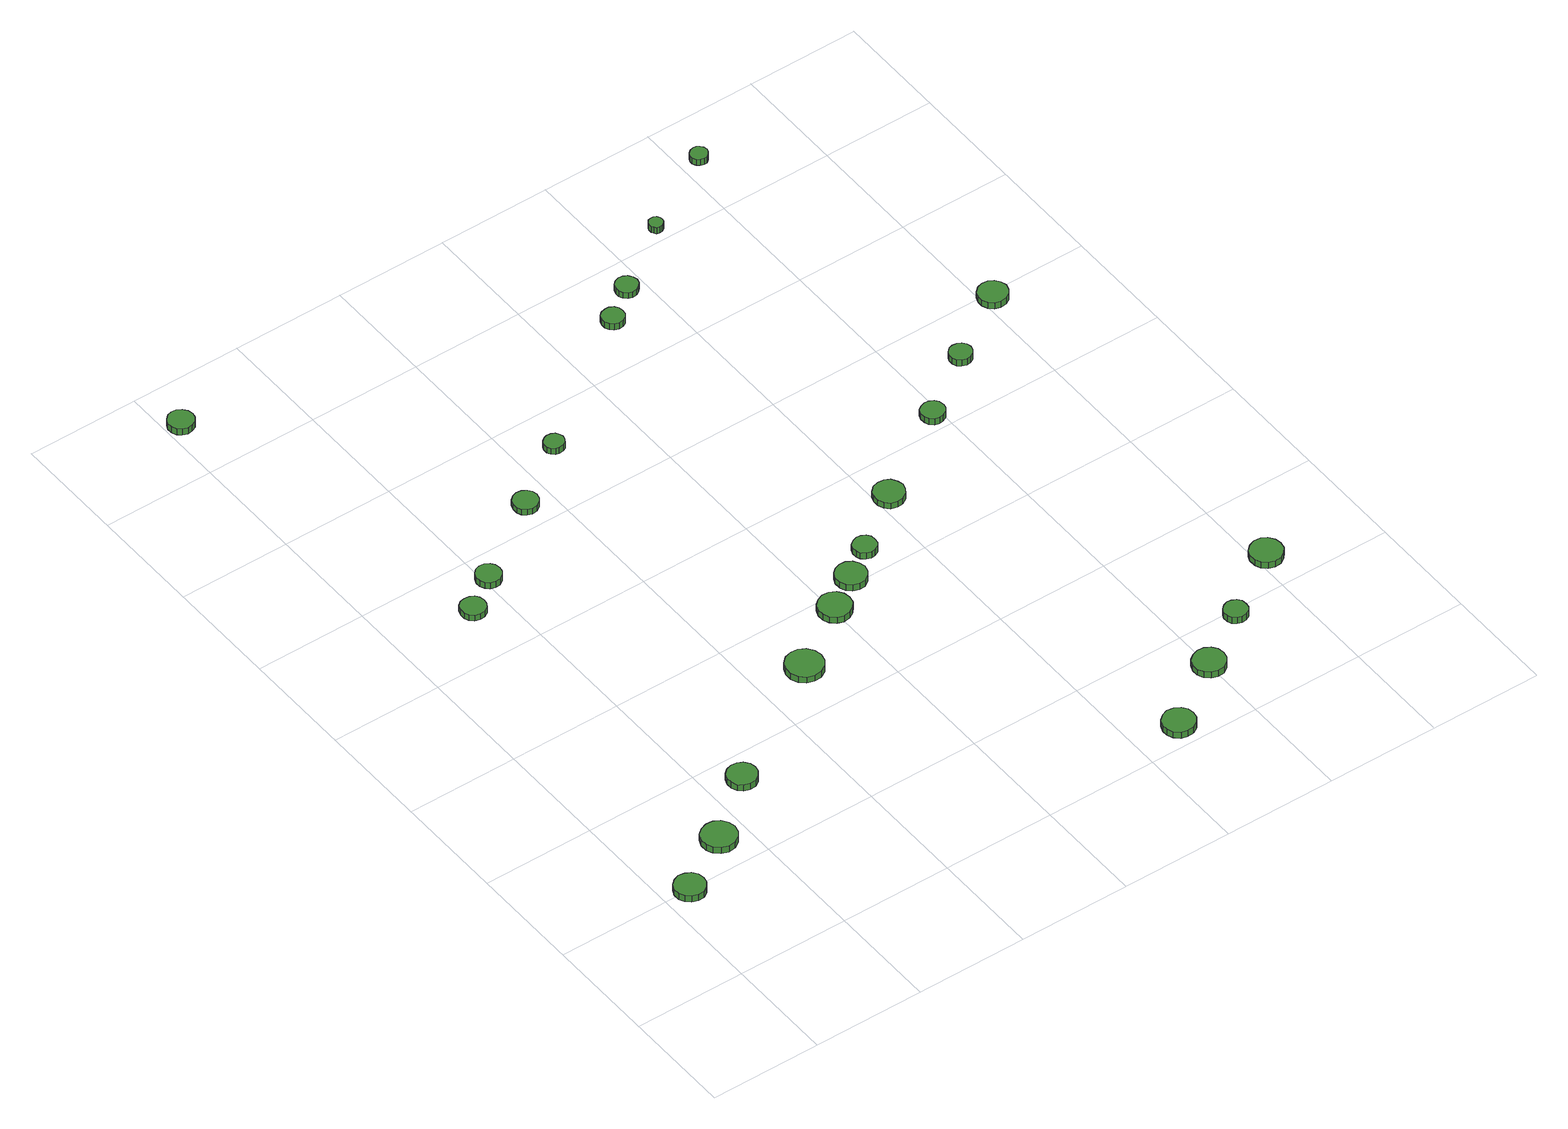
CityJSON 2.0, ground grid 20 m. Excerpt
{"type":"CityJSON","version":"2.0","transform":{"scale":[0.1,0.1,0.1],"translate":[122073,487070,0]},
"CityObjects":{
"tree1":{"type":"SolitaryVegetationObject","attributes":{"function":"something"},"geometry":[{"type":"MultiSurface","lod":"1","boundaries":[[[0,1,2,3,4,5,6,7,8,9,10,11,12,13,14]],[[15,16,17,18,19,20,21,22,23,24,25,26,27,28,29]],[[0,29,28,1]],[[1,28,27,2]],[[2,27,26,3]],[[3,26,25,4]],[[4,25,24,5]],[[5,24,23,6]],[[6,23,22,7]],[[7,22,21,8]],[[8,21,20,9]],[[9,20,19,10]],[[10,19,18,11]],[[11,18,17,12]],[[12,17,16,13]],[[13,16,15,14]],[[14,15,29,0]]]}]},
"tree2":{"type":"SolitaryVegetationObject","attributes":{"function":"something"},"geometry":[{"type":"MultiSurface","lod":"1","boundaries":[[[30,31,32,33,34,35,36,37,38,39,40,41,42,43,44]],[[45,46,47,48,49,50,51,52,53,54,55,56,57,58,59]],[[30,59,58,31]],[[31,58,57,32]],[[32,57,56,33]],[[33,56,55,34]],[[34,55,54,35]],[[35,54,53,36]],[[36,53,52,37]],[[37,52,51,38]],[[38,51,50,39]],[[39,50,49,40]],[[40,49,48,41]],[[41,48,47,42]],[[42,47,46,43]],[[43,46,45,44]],[[44,45,59,30]]]}]},
"tree3":{"type":"SolitaryVegetationObject","attributes":{"function":"something"},"geometry":[{"type":"MultiSurface","lod":"1","boundaries":[[[60,61,62,63,64,65,66,67,68,69,70,71,72,73,74]],[[75,76,77,78,79,80,81,82,83,84,85,86,87,88,89]],[[60,89,88,61]],[[61,88,87,62]],[[62,87,86,63]],[[63,86,85,64]],[[64,85,84,65]],[[65,84,83,66]],[[66,83,82,67]],[[67,82,81,68]],[[68,81,80,69]],[[69,80,79,70]],[[70,79,78,71]],[[71,78,77,72]],[[72,77,76,73]],[[73,76,75,74]],[[74,75,89,60]]]}]},
"tree4":{"type":"SolitaryVegetationObject","attributes":{"function":"something"},"geometry":[{"type":"MultiSurface","lod":"1","boundaries":[[[90,91,92,93,94,95,96,97,98,99,100,101,102,103,104]],[[105,106,107,108,109,110,111,112,113,114,115,116,117,118,119]],[[90,119,118,91]],[[91,118,117,92]],[[92,117,116,93]],[[93,116,115,94]],[[94,115,114,95]],[[95,114,113,96]],[[96,113,112,97]],[[97,112,111,98]],[[98,111,110,99]],[[99,110,109,100]],[[100,109,108,101]],[[101,108,107,102]],[[102,107,106,103]],[[103,106,105,104]],[[104,105,119,90]]]}]},
"tree5":{"type":"SolitaryVegetationObject","attributes":{"function":"something"},"geometry":[{"type":"MultiSurface","lod":"1","boundaries":[[[120,121,122,123,124,125,126,127,128,129,130,131,132,133,134]],[[135,136,137,138,139,140,141,142,143,144,145,146,147,148,149]],[[120,149,148,121]],[[121,148,147,122]],[[122,147,146,123]],[[123,146,145,124]],[[124,145,144,125]],[[125,144,143,126]],[[126,143,142,127]],[[127,142,141,128]],[[128,141,140,129]],[[129,140,139,130]],[[130,139,138,131]],[[131,138,137,132]],[[132,137,136,133]],[[133,136,135,134]],[[134,135,149,120]]]}]},
"tree6":{"type":"SolitaryVegetationObject","attributes":{"function":"something"},"geometry":[{"type":"MultiSurface","lod":"1","boundaries":[[[150,151,152,153,154,155,156,157,158,159,160,161,162,163,164]],[[165,166,167,168,169,170,171,172,173,174,175,176,177,178,179]],[[150,179,178,151]],[[151,178,177,152]],[[152,177,176,153]],[[153,176,175,154]],[[154,175,174,155]],[[155,174,173,156]],[[156,173,172,157]],[[157,172,171,158]],[[158,171,170,159]],[[159,170,169,160]],[[160,169,168,161]],[[161,168,167,162]],[[162,167,166,163]],[[163,166,165,164]],[[164,165,179,150]]]}]},
"tree7":{"type":"SolitaryVegetationObject","attributes":{"function":"something"},"geometry":[{"type":"MultiSurface","lod":"1","boundaries":[[[180,181,182,183,184,185,186,187,188,189,190,191,192,193,194]],[[195,196,197,198,199,200,201,202,203,204,205,206,207,208,209]],[[180,209,208,181]],[[181,208,207,182]],[[182,207,206,183]],[[183,206,205,184]],[[184,205,204,185]],[[185,204,203,186]],[[186,203,202,187]],[[187,202,201,188]],[[188,201,200,189]],[[189,200,199,190]],[[190,199,198,191]],[[191,198,197,192]],[[192,197,196,193]],[[193,196,195,194]],[[194,195,209,180]]]}]},
"tree8":{"type":"SolitaryVegetationObject","attributes":{"function":"something"},"geometry":[{"type":"MultiSurface","lod":"1","boundaries":[[[210,211,212,213,214,215,216,217,218,219,220,221,222,223,224]],[[225,226,227,228,229,230,231,232,233,234,235,236,237,238,239]],[[210,239,238,211]],[[211,238,237,212]],[[212,237,236,213]],[[213,236,235,214]],[[214,235,234,215]],[[215,234,233,216]],[[216,233,232,217]],[[217,232,231,218]],[[218,231,230,219]],[[219,230,229,220]],[[220,229,228,221]],[[221,228,227,222]],[[222,227,226,223]],[[223,226,225,224]],[[224,225,239,210]]]}]},
"tree9":{"type":"SolitaryVegetationObject","attributes":{"function":"something"},"geometry":[{"type":"MultiSurface","lod":"1","boundaries":[[[240,241,242,243,244,245,246,247,248,249,250,251,252,253,254]],[[255,256,257,258,259,260,261,262,263,264,265,266,267,268,269]],[[240,269,268,241]],[[241,268,267,242]],[[242,267,266,243]],[[243,266,265,244]],[[244,265,264,245]],[[245,264,263,246]],[[246,263,262,247]],[[247,262,261,248]],[[248,261,260,249]],[[249,260,259,250]],[[250,259,258,251]],[[251,258,257,252]],[[252,257,256,253]],[[253,256,255,254]],[[254,255,269,240]]]}]},
"tree10":{"type":"SolitaryVegetationObject","attributes":{"function":"something"},"geometry":[{"type":"MultiSurface","lod":"1","boundaries":[[[270,271,272,273,274,275,276,277,278,279,280,281,282,283,284]],[[285,286,287,288,289,290,291,292,293,294,295,296,297,298,299]],[[270,299,298,271]],[[271,298,297,272]],[[272,297,296,273]],[[273,296,295,274]],[[274,295,294,275]],[[275,294,293,276]],[[276,293,292,277]],[[277,292,291,278]],[[278,291,290,279]],[[279,290,289,280]],[[280,289,288,281]],[[281,288,287,282]],[[282,287,286,283]],[[283,286,285,284]],[[284,285,299,270]]]}]},
"tree11":{"type":"SolitaryVegetationObject","attributes":{"function":"something"},"geometry":[{"type":"MultiSurface","lod":"1","boundaries":[[[300,301,302,303,304,305,306,307,308,309,310,311,312,313,314]],[[315,316,317,318,319,320,321,322,323,324,325,326,327,328,329]],[[300,329,328,301]],[[301,328,327,302]],[[302,327,326,303]],[[303,326,325,304]],[[304,325,324,305]],[[305,324,323,306]],[[306,323,322,307]],[[307,322,321,308]],[[308,321,320,309]],[[309,320,319,310]],[[310,319,318,311]],[[311,318,317,312]],[[312,317,316,313]],[[313,316,315,314]],[[314,315,329,300]]]}]},
"tree12":{"type":"SolitaryVegetationObject","attributes":{"function":"something"},"geometry":[{"type":"MultiSurface","lod":"1","boundaries":[[[330,331,332,333,334,335,336,337,338,339,340,341,342,343,344]],[[345,346,347,348,349,350,351,352,353,354,355,356,357,358,359]],[[330,359,358,331]],[[331,358,357,332]],[[332,357,356,333]],[[333,356,355,334]],[[334,355,354,335]],[[335,354,353,336]],[[336,353,352,337]],[[337,352,351,338]],[[338,351,350,339]],[[339,350,349,340]],[[340,349,348,341]],[[341,348,347,342]],[[342,347,346,343]],[[343,346,345,344]],[[344,345,359,330]]]}]},
"tree13":{"type":"SolitaryVegetationObject","attributes":{"function":"something"},"geometry":[{"type":"MultiSurface","lod":"1","boundaries":[[[360,361,362,363,364,365,366,367,368,369,370,371,372,373,374]],[[375,376,377,378,379,380,381,382,383,384,385,386,387,388,389]],[[360,389,388,361]],[[361,388,387,362]],[[362,387,386,363]],[[363,386,385,364]],[[364,385,384,365]],[[365,384,383,366]],[[366,383,382,367]],[[367,382,381,368]],[[368,381,380,369]],[[369,380,379,370]],[[370,379,378,371]],[[371,378,377,372]],[[372,377,376,373]],[[373,376,375,374]],[[374,375,389,360]]]}]},
"tree14":{"type":"SolitaryVegetationObject","attributes":{"function":"something"},"geometry":[{"type":"MultiSurface","lod":"1","boundaries":[[[390,391,392,393,394,395,396,397,398,399,400,401,402,403,404]],[[405,406,407,408,409,410,411,412,413,414,415,416,417,418,419]],[[390,419,418,391]],[[391,418,417,392]],[[392,417,416,393]],[[393,416,415,394]],[[394,415,414,395]],[[395,414,413,396]],[[396,413,412,397]],[[397,412,411,398]],[[398,411,410,399]],[[399,410,409,400]],[[400,409,408,401]],[[401,408,407,402]],[[402,407,406,403]],[[403,406,405,404]],[[404,405,419,390]]]}]},
"tree15":{"type":"SolitaryVegetationObject","attributes":{"function":"something"},"geometry":[{"type":"MultiSurface","lod":"1","boundaries":[[[420,421,422,423,424,425,426,427,428,429,430,431,432,433,434]],[[435,436,437,438,439,440,441,442,443,444,445,446,447,448,449]],[[420,449,448,421]],[[421,448,447,422]],[[422,447,446,423]],[[423,446,445,424]],[[424,445,444,425]],[[425,444,443,426]],[[426,443,442,427]],[[427,442,441,428]],[[428,441,440,429]],[[429,440,439,430]],[[430,439,438,431]],[[431,438,437,432]],[[432,437,436,433]],[[433,436,435,434]],[[434,435,449,420]]]}]},
"tree16":{"type":"SolitaryVegetationObject","attributes":{"function":"something"},"geometry":[{"type":"MultiSurface","lod":"1","boundaries":[[[450,451,452,453,454,455,456,457,458,459,460,461,462,463,464]],[[465,466,467,468,469,470,471,472,473,474,475,476,477,478,479]],[[450,479,478,451]],[[451,478,477,452]],[[452,477,476,453]],[[453,476,475,454]],[[454,475,474,455]],[[455,474,473,456]],[[456,473,472,457]],[[457,472,471,458]],[[458,471,470,459]],[[459,470,469,460]],[[460,469,468,461]],[[461,468,467,462]],[[462,467,466,463]],[[463,466,465,464]],[[464,465,479,450]]]}]},
"tree17":{"type":"SolitaryVegetationObject","attributes":{"function":"something"},"geometry":[{"type":"MultiSurface","lod":"1","boundaries":[[[480,481,482,483,484,485,486,487,488,489,490,491,492,493,494]],[[495,496,497,498,499,500,501,502,503,504,505,506,507,508,509]],[[480,509,508,481]],[[481,508,507,482]],[[482,507,506,483]],[[483,506,505,484]],[[484,505,504,485]],[[485,504,503,486]],[[486,503,502,487]],[[487,502,501,488]],[[488,501,500,489]],[[489,500,499,490]],[[490,499,498,491]],[[491,498,497,492]],[[492,497,496,493]],[[493,496,495,494]],[[494,495,509,480]]]}]},
"tree18":{"type":"SolitaryVegetationObject","attributes":{"function":"something"},"geometry":[{"type":"MultiSurface","lod":"1","boundaries":[[[510,511,512,513,514,515,516,517,518,519,520,521,522,523,524]],[[525,526,527,528,529,530,531,532,533,534,535,536,537,538,539]],[[510,539,538,511]],[[511,538,537,512]],[[512,537,536,513]],[[513,536,535,514]],[[514,535,534,515]],[[515,534,533,516]],[[516,533,532,517]],[[517,532,531,518]],[[518,531,530,519]],[[519,530,529,520]],[[520,529,528,521]],[[521,528,527,522]],[[522,527,526,523]],[[523,526,525,524]],[[524,525,539,510]]]}]},
"tree19":{"type":"SolitaryVegetationObject","attributes":{"function":"something"},"geometry":[{"type":"MultiSurface","lod":"1","boundaries":[[[540,541,542,543,544,545,546,547,548,549,550,551,552,553,554]],[[555,556,557,558,559,560,561,562,563,564,565,566,567,568,569]],[[540,569,568,541]],[[541,568,567,542]],[[542,567,566,543]],[[543,566,565,544]],[[544,565,564,545]],[[545,564,563,546]],[[546,563,562,547]],[[547,562,561,548]],[[548,561,560,549]],[[549,560,559,550]],[[550,559,558,551]],[[551,558,557,552]],[[552,557,556,553]],[[553,556,555,554]],[[554,555,569,540]]]}]},
"tree20":{"type":"SolitaryVegetationObject","attributes":{"function":"something"},"geometry":[{"type":"MultiSurface","lod":"1","boundaries":[[[570,571,572,573,574,575,576,577,578,579,580,581,582,583,584]],[[585,586,587,588,589,590,591,592,593,594,595,596,597,598,599]],[[570,599,598,571]],[[571,598,597,572]],[[572,597,596,573]],[[573,596,595,574]],[[574,595,594,575]],[[575,594,593,576]],[[576,593,592,577]],[[577,592,591,578]],[[578,591,590,579]],[[579,590,589,580]],[[580,589,588,581]],[[581,588,587,582]],[[582,587,586,583]],[[583,586,585,584]],[[584,585,599,570]]]}]},
"tree21":{"type":"SolitaryVegetationObject","attributes":{"function":"something"},"geometry":[{"type":"MultiSurface","lod":"1","boundaries":[[[600,601,602,603,604,605,606,607,608,609,610,611,612,613,614]],[[615,616,617,618,619,620,621,622,623,624,625,626,627,628,629]],[[600,629,628,601]],[[601,628,627,602]],[[602,627,626,603]],[[603,626,625,604]],[[604,625,624,605]],[[605,624,623,606]],[[606,623,622,607]],[[607,622,621,608]],[[608,621,620,609]],[[609,620,619,610]],[[610,619,618,611]],[[611,618,617,612]],[[612,617,616,613]],[[613,616,615,614]],[[614,615,629,600]]]}]},
"tree22":{"type":"SolitaryVegetationObject","attributes":{"function":"something"},"geometry":[{"type":"MultiSurface","lod":"1","boundaries":[[[630,631,632,633,634,635,636,637,638,639,640,641,642,643,644]],[[645,646,647,648,649,650,651,652,653,654,655,656,657,658,659]],[[630,659,658,631]],[[631,658,657,632]],[[632,657,656,633]],[[633,656,655,634]],[[634,655,654,635]],[[635,654,653,636]],[[636,653,652,637]],[[637,652,651,638]],[[638,651,650,639]],[[639,650,649,640]],[[640,649,648,641]],[[641,648,647,642]],[[642,647,646,643]],[[643,646,645,644]],[[644,645,659,630]]]}]},
"tree23":{"type":"SolitaryVegetationObject","attributes":{"function":"something"},"geometry":[{"type":"MultiSurface","lod":"1","boundaries":[[[660,661,662,663,664,665,666,667,668,669,670,671,672,673,674]],[[675,676,677,678,679,680,681,682,683,684,685,686,687,688,689]],[[660,689,688,661]],[[661,688,687,662]],[[662,687,686,663]],[[663,686,685,664]],[[664,685,684,665]],[[665,684,683,666]],[[666,683,682,667]],[[667,682,681,668]],[[668,681,680,669]],[[669,680,679,670]],[[670,679,678,671]],[[671,678,677,672]],[[672,677,676,673]],[[673,676,675,674]],[[674,675,689,660]]]}]},
"tree24":{"type":"SolitaryVegetationObject","attributes":{"function":"something"},"geometry":[{"type":"MultiSurface","lod":"1","boundaries":[[[690,691,692,693,694,695,696,697,698,699,700,701,702,703,704]],[[705,706,707,708,709,710,711,712,713,714,715,716,717,718,719]],[[690,719,718,691]],[[691,718,717,692]],[[692,717,716,693]],[[693,716,715,694]],[[694,715,714,695]],[[695,714,713,696]],[[696,713,712,697]],[[697,712,711,698]],[[698,711,710,699]],[[699,710,709,700]],[[700,709,708,701]],[[701,708,707,702]],[[702,707,706,703]],[[703,706,705,704]],[[704,705,719,690]]]}]}
},
"vertices":[
[72,197,16],[70,208,16],[63,217,16],[54,222,16],[43,224,16],[32,220,16],[24,213,16],[19,202,16],[19,191,16],[24,181,16],[32,174,16],[43,170,16],[54,171,16],[63,177,16],[70,186,16],[70,186,3],[63,177,3],[54,171,3],[43,170,3],[32,174,3],[24,181,3],[19,191,3],[19,202,3],[24,213,3],[32,220,3],[43,224,3],[54,222,3],[63,217,3],[70,208,3],[72,197,3],
[180,261,16],[177,273,16],[170,284,16],[159,290,16],[146,291,16],[134,287,16],[124,279,16],[119,267,16],[119,254,16],[124,243,16],[134,234,16],[146,230,16],[159,231,16],[170,238,16],[177,248,16],[177,248,3],[170,238,3],[159,231,3],[146,230,3],[134,234,3],[124,243,3],[119,254,3],[119,267,3],[124,279,3],[134,287,3],[146,291,3],[159,290,3],[170,284,3],[177,273,3],[180,261,3],
[282,345,21],[280,355,21],[273,364,21],[264,369,21],[253,370,21],[243,367,21],[235,360,21],[231,350,21],[231,339,21],[235,329,21],[243,322,21],[253,319,21],[264,320,21],[273,325,21],[280,334,21],[280,334,8],[273,325,8],[264,320,8],[253,319,8],[243,322,8],[235,329,8],[231,339,8],[231,350,8],[235,360,8],[243,367,8],[253,370,8],[264,369,8],[273,364,8],[280,355,8],[282,345,8],
[166,902,17],[164,911,17],[159,918,17],[151,922,17],[142,923,17],[133,921,17],[126,915,17],[123,906,17],[123,897,17],[126,889,17],[133,883,17],[142,880,17],[151,881,17],[159,885,17],[164,893,17],[164,893,5],[159,885,5],[151,881,5],[142,880,5],[133,883,5],[126,889,5],[123,897,5],[123,906,5],[126,915,5],[133,921,5],[142,923,5],[151,922,5],[159,918,5],[164,911,5],[166,902,5],
[49,1512,15],[47,1521,15],[41,1529,15],[33,1534,15],[24,1535,15],[15,1532,15],[8,1525,15],[4,1517,15],[4,1508,15],[8,1499,15],[15,1493,15],[24,1490,15],[33,1491,15],[41,1495,15],[47,1503,15],[47,1503,2],[41,1495,2],[33,1491,2],[24,1490,2],[15,1493,2],[8,1499,2],[4,1508,2],[4,1517,2],[8,1525,2],[15,1532,2],[24,1535,2],[33,1534,2],[41,1529,2],[47,1521,2],[49,1512,2],
[230,948,15],[228,957,15],[223,964,15],[215,969,15],[206,970,15],[197,967,15],[191,961,15],[187,952,15],[187,943,15],[191,935,15],[197,929,15],[206,926,15],[215,927,15],[223,932,15],[228,939,15],[228,939,2],[223,932,2],[215,927,2],[206,926,2],[197,929,2],[191,935,2],[187,943,2],[187,952,2],[191,961,2],[197,967,2],[206,970,2],[215,969,2],[223,964,2],[228,957,2],[230,948,2],
[518,491,16],[515,504,16],[507,515,16],[495,522,16],[482,523,16],[469,519,16],[459,510,16],[454,498,16],[454,484,16],[459,472,16],[469,463,16],[482,459,16],[495,460,16],[507,467,16],[515,478,16],[515,478,3],[507,467,3],[495,460,3],[482,459,3],[469,463,3],[459,472,3],[454,484,3],[454,498,3],[459,510,3],[469,519,3],[482,523,3],[495,522,3],[507,515,3],[515,504,3],[518,491,3],
[374,1045,16],[372,1054,16],[367,1061,16],[359,1066,16],[350,1067,16],[341,1064,16],[334,1058,16],[331,1049,16],[331,1040,16],[334,1032,16],[341,1026,16],[350,1023,16],[359,1024,16],[367,1029,16],[372,1036,16],[372,1036,4],[367,1029,4],[359,1024,4],[350,1023,4],[341,1026,4],[334,1032,4],[331,1040,4],[331,1049,4],[334,1058,4],[341,1064,4],[350,1067,4],[359,1066,4],[367,1061,4],[372,1054,4],[374,1045,4],
[631,569,15],[629,581,15],[622,591,15],[611,597,15],[599,598,15],[588,594,15],[579,586,15],[574,575,15],[574,563,15],[579,552,15],[588,544,15],[599,540,15],[611,542,15],[622,548,15],[629,557,15],[629,557,2],[622,548,2],[611,542,2],[599,540,2],[588,544,2],[579,552,2],[574,563,2],[574,575,2],[579,586,2],[588,594,2],[599,598,2],[611,597,2],[622,591,2],[629,581,2],[631,569,2],
[482,1122,20],[480,1129,20],[476,1135,20],[470,1138,20],[462,1139,20],[456,1137,20],[450,1132,20],[447,1126,20],[447,1118,20],[450,1112,20],[456,1107,20],[462,1105,20],[470,1106,20],[476,1109,20],[480,1115,20],[480,1115,7],[476,1109,7],[470,1106,7],[462,1105,7],[456,1107,7],[450,1112,7],[447,1118,7],[447,1126,7],[450,1132,7],[456,1137,7],[462,1139,7],[470,1138,7],[476,1135,7],[480,1129,7],[482,1122,7],
[691,610,16],[688,621,16],[682,630,16],[672,636,16],[661,637,16],[650,633,16],[642,626,16],[638,616,16],[638,604,16],[642,594,16],[650,587,16],[661,583,16],[672,584,16],[682,590,16],[688,599,16],[688,599,3],[682,590,3],[672,584,3],[661,583,3],[650,587,3],[642,594,3],[638,604,3],[638,616,3],[642,626,3],[650,633,3],[661,637,3],[672,636,3],[682,630,3],[688,621,3],[691,610,3],
[906,36,21],[904,47,21],[897,56,21],[887,62,21],[875,64,21],[864,60,21],[855,52,21],[850,41,21],[850,30,21],[855,19,21],[864,11,21],[875,8,21],[887,9,21],[897,15,21],[904,24,21],[904,24,8],[897,15,8],[887,9,8],[875,8,8],[864,11,8],[855,19,8],[850,30,8],[850,41,8],[855,52,8],[864,60,8],[875,64,8],[887,62,8],[897,56,8],[904,47,8],[906,36,8],
[740,650,16],[739,658,16],[734,665,16],[726,669,16],[718,670,16],[710,667,16],[703,662,16],[700,654,16],[700,645,16],[703,638,16],[710,632,16],[718,629,16],[726,630,16],[734,634,16],[739,641,16],[739,641,3],[734,634,3],[726,630,3],[718,629,3],[710,632,3],[703,638,3],[700,645,3],[700,654,3],[703,662,3],[710,667,3],[718,670,3],[726,669,3],[734,665,3],[739,658,3],[740,650,3],
[1025,117,20],[1023,129,20],[1016,138,20],[1006,144,20],[994,145,20],[983,141,20],[974,134,20],[969,123,20],[969,111,20],[974,101,20],[983,93,20],[994,89,20],[1006,90,20],[1016,96,20],[1023,106,20],[1023,106,7],[1016,96,7],[1006,90,7],[994,89,7],[983,93,7],[974,101,7],[969,111,7],[969,123,7],[974,134,7],[983,141,7],[994,145,7],[1006,144,7],[1016,138,7],[1023,129,7],[1025,117,7],
[849,724,15],[846,734,15],[840,744,15],[830,749,15],[819,750,15],[808,747,15],[800,739,15],[796,729,15],[796,718,15],[800,708,15],[808,700,15],[819,697,15],[830,698,15],[840,704,15],[846,713,15],[846,713,3],[840,704,3],[830,698,3],[819,697,3],[808,700,3],[800,708,3],[796,718,3],[796,729,3],[800,739,3],[808,747,3],[819,750,3],[830,749,3],[840,744,3],[846,734,3],[849,724,3],
[725,1294,20],[724,1302,20],[719,1309,20],[712,1313,20],[704,1313,20],[696,1311,20],[690,1306,20],[687,1298,20],[687,1290,20],[690,1283,20],[696,1277,20],[704,1275,20],[712,1275,20],[719,1279,20],[724,1286,20],[724,1286,7],[719,1279,7],[712,1275,7],[704,1275,7],[696,1277,7],[690,1283,7],[687,1290,7],[687,1298,7],[690,1306,7],[696,1311,7],[704,1313,7],[712,1313,7],[719,1309,7],[724,1302,7],[725,1294,7],
[1119,185,19],[1118,194,19],[1113,201,19],[1105,205,19],[1097,206,19],[1089,203,19],[1082,197,19],[1079,190,19],[1079,181,19],[1082,173,19],[1089,168,19],[1097,165,19],[1105,166,19],[1113,170,19],[1118,177,19],[1118,177,6],[1113,170,6],[1105,166,6],[1097,165,6],[1089,168,6],[1082,173,6],[1079,181,6],[1079,190,6],[1082,197,6],[1089,203,6],[1097,206,6],[1105,205,6],[1113,201,6],[1118,194,6],[1119,185,6],
[786,1339,18],[784,1347,18],[779,1354,18],[772,1358,18],[764,1359,18],[756,1356,18],[750,1351,18],[747,1343,18],[747,1335,18],[750,1328,18],[756,1322,18],[764,1320,18],[772,1321,18],[779,1325,18],[784,1331,18],[784,1331,6],[779,1325,6],[772,1321,6],[764,1320,6],[756,1322,6],[750,1328,6],[747,1335,6],[747,1343,6],[750,1351,6],[756,1356,6],[764,1359,6],[772,1358,6],[779,1354,6],[784,1347,6],[786,1339,6],
[1007,830,15],[1005,839,15],[1000,846,15],[992,850,15],[984,851,15],[976,848,15],[969,843,15],[966,835,15],[966,826,15],[969,818,15],[976,812,15],[984,810,15],[992,811,15],[1000,815,15],[1005,822,15],[1005,822,2],[1000,815,2],[992,811,2],[984,810,2],[976,812,2],[969,818,2],[966,826,2],[966,835,2],[969,843,2],[976,848,2],[984,851,2],[992,850,2],[1000,846,2],[1005,839,2],[1007,830,2],
[1245,265,17],[1243,276,17],[1236,286,17],[1226,292,17],[1214,293,17],[1203,289,17],[1194,281,17],[1190,271,17],[1190,259,17],[1194,248,17],[1203,240,17],[1214,237,17],[1226,238,17],[1236,244,17],[1243,253,17],[1243,253,4],[1236,244,4],[1226,238,4],[1214,237,4],[1203,240,4],[1194,248,4],[1190,259,4],[1190,271,4],[1194,281,4],[1203,289,4],[1214,293,4],[1226,292,4],[1236,286,4],[1243,276,4],[1245,265,4],
[897,1423,20],[896,1428,20],[893,1432,20],[888,1435,20],[883,1435,20],[878,1434,20],[875,1430,20],[873,1426,20],[873,1420,20],[875,1416,20],[878,1412,20],[883,1411,20],[888,1411,20],[893,1414,20],[896,1418,20],[896,1418,7],[893,1414,7],[888,1411,7],[883,1411,7],[878,1412,7],[875,1416,7],[873,1420,7],[873,1426,7],[875,1430,7],[878,1434,7],[883,1435,7],[888,1435,7],[893,1432,7],[896,1428,7],[897,1423,7],
[1118,909,16],[1116,917,16],[1111,923,16],[1104,927,16],[1096,928,16],[1088,926,16],[1082,920,16],[1079,913,16],[1079,905,16],[1082,897,16],[1088,892,16],[1096,889,16],[1104,890,16],[1111,894,16],[1116,901,16],[1116,901,3],[1111,894,3],[1104,890,3],[1096,889,3],[1088,892,3],[1082,897,3],[1079,905,3],[1079,913,3],[1082,920,3],[1088,926,3],[1096,928,3],[1104,927,3],[1111,923,3],[1116,917,3],[1118,909,3],
[1047,1509,19],[1046,1515,19],[1042,1520,19],[1037,1523,19],[1031,1524,19],[1025,1522,19],[1020,1518,19],[1017,1512,19],[1017,1506,19],[1020,1500,19],[1025,1496,19],[1031,1494,19],[1037,1494,19],[1042,1498,19],[1046,1503,19],[1046,1503,6],[1042,1498,6],[1037,1494,6],[1031,1494,6],[1025,1496,6],[1020,1500,6],[1017,1506,6],[1017,1512,6],[1020,1518,6],[1025,1522,6],[1031,1524,6],[1037,1523,6],[1042,1520,6],[1046,1515,6],[1047,1509,6],
[1246,989,14],[1243,999,14],[1237,1008,14],[1228,1013,14],[1217,1014,14],[1207,1011,14],[1199,1004,14],[1195,994,14],[1195,984,14],[1199,974,14],[1207,967,14],[1217,964,14],[1228,965,14],[1237,970,14],[1243,979,14],[1243,979,1],[1237,970,1],[1228,965,1],[1217,964,1],[1207,967,1],[1199,974,1],[1195,984,1],[1195,994,1],[1199,1004,1],[1207,1011,1],[1217,1014,1],[1228,1013,1],[1237,1008,1],[1243,999,1],[1246,989,1]
]}
